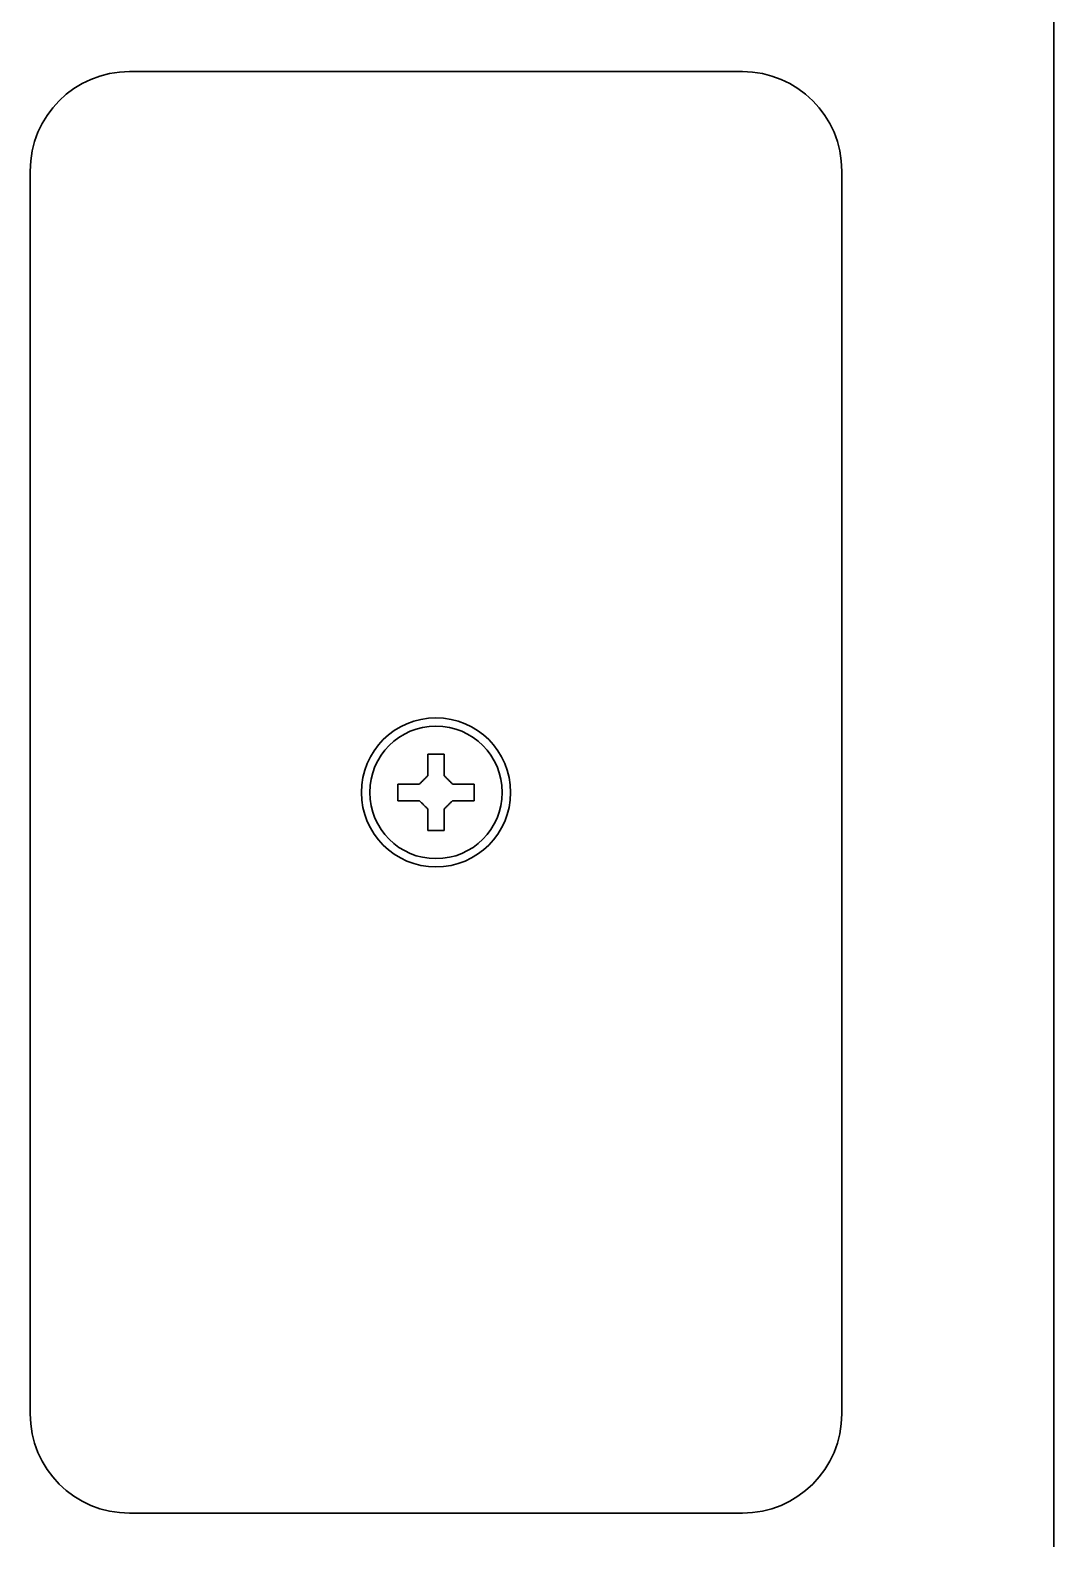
# Model space of a CAD drawing. Header units: inches. Extents: x 90 to 4162, y -443 to 3471.
# Drawn here: x 2939.9 to 3001.7, y 268.4 to 359.4 of the extents above; entities that cross this region are included whole.
import ezdxf

# ---------------------------------------------------------------- set-up
doc = ezdxf.new("R2010")
doc.units = ezdxf.units.IN
doc.layers.add('1', color=7, linetype='Continuous', true_color=0xffffff)

msp = doc.modelspace()

# ---------------------------------------------------------------- linework, layer by layer
at = {"layer": '1', "color": 7, "linetype": 'Continuous', "lineweight": 35}
for p, q in [((3001.691, 925.284), (3001.691, 264.766)), ((2982.891, 356.925), (2945.891, 356.925)), ((2939.891, 350.925), (2939.891, 275.925)), ((2988.891, 275.925), (2988.891, 350.925)), ((2962.091, 313.425), (2962.091, 313.925)), ((2962.091, 312.925), (2962.091, 313.425)), ((2966.691, 313.925), (2966.691, 313.425)), ((2966.691, 313.425), (2966.691, 312.925)), ((2945.891, 269.925), (2982.891, 269.925))]:
    msp.add_line(p, q, dxfattribs=at)
for radius in [4.5, 4]:
    msp.add_circle((2964.391, 313.425), radius, dxfattribs=at)
for centre, start, end in [((2945.891, 350.925), 90, 180), ((2982.891, 350.925), 0, 90), ((2945.891, 275.925), 180, 270), ((2982.891, 275.925), 270, 0)]:
    msp.add_arc(centre, 6, start, end, dxfattribs=at)
for points, knots in [([(2963.891, 314.425), (2963.891, 314.54), (2963.891, 314.653), (2963.891, 314.877), (2963.891, 314.987), (2963.891, 315.203), (2963.891, 315.31), (2963.891, 315.468), (2963.891, 315.52), (2963.891, 315.623), (2963.891, 315.675), (2963.891, 315.725)], [0, 0, 0, 0, 0.25, 0.25, 0.5, 0.5, 0.75, 0.75, 0.875, 0.875, 1, 1, 1, 1]), ([(2964.891, 315.725), (2964.891, 315.522), (2964.891, 315.312), (2964.891, 314.987), (2964.891, 314.877), (2964.891, 314.654), (2964.891, 314.54), (2964.891, 314.425)], [0, 0, 0, 0, 0.5, 0.5, 0.75, 0.75, 1, 1, 1, 1]), ([(2962.091, 313.925), (2962.294, 313.925), (2962.504, 313.925), (2962.829, 313.925), (2962.939, 313.925), (2963.162, 313.925), (2963.276, 313.925), (2963.391, 313.925)], [0, 0, 0, 0, 0.5, 0.5, 0.75, 0.75, 1, 1, 1, 1]), ([(2965.391, 313.925), (2965.506, 313.925), (2965.619, 313.925), (2965.842, 313.925), (2965.952, 313.925), (2966.169, 313.925), (2966.276, 313.925), (2966.434, 313.925), (2966.486, 313.925), (2966.589, 313.925), (2966.64, 313.925), (2966.691, 313.925)], [0, 0, 0, 0, 0.25, 0.25, 0.5, 0.5, 0.75, 0.75, 0.875, 0.875, 1, 1, 1, 1]), ([(2963.391, 312.925), (2963.276, 312.925), (2963.163, 312.925), (2962.94, 312.925), (2962.83, 312.925), (2962.613, 312.925), (2962.506, 312.925), (2962.348, 312.925), (2962.296, 312.925), (2962.193, 312.925), (2962.142, 312.925), (2962.091, 312.925)], [0, 0, 0, 0, 0.25, 0.25, 0.5, 0.5, 0.75, 0.75, 0.875, 0.875, 1, 1, 1, 1]), ([(2963.891, 311.125), (2963.891, 311.328), (2963.891, 311.538), (2963.891, 311.863), (2963.891, 311.973), (2963.891, 312.196), (2963.891, 312.31), (2963.891, 312.425)], [0, 0, 0, 0, 0.5, 0.5, 0.75, 0.75, 1, 1, 1, 1]), ([(2964.891, 312.425), (2964.891, 312.31), (2964.891, 312.197), (2964.891, 311.974), (2964.891, 311.864), (2964.891, 311.647), (2964.891, 311.54), (2964.891, 311.382), (2964.891, 311.33), (2964.891, 311.227), (2964.891, 311.176), (2964.891, 311.125)], [0, 0, 0, 0, 0.25, 0.25, 0.5, 0.5, 0.75, 0.75, 0.875, 0.875, 1, 1, 1, 1]), ([(2966.691, 312.925), (2966.488, 312.925), (2966.278, 312.925), (2965.953, 312.925), (2965.843, 312.925), (2965.62, 312.925), (2965.506, 312.925), (2965.391, 312.925)], [0, 0, 0, 0, 0.5, 0.5, 0.75, 0.75, 1, 1, 1, 1])]:
    msp.add_open_spline(points, degree=3, knots=knots, dxfattribs=at)
for points in [[(2963.891, 315.725), (2964.058, 315.725), (2964.391, 315.725), (2964.724, 315.725), (2964.891, 315.725)], [(2963.391, 313.925), (2963.433, 313.967), (2963.516, 314.05), (2963.644, 314.178), (2963.77, 314.304), (2963.851, 314.385), (2963.891, 314.425)], [(2964.891, 314.425), (2964.931, 314.385), (2965.013, 314.303), (2965.139, 314.177), (2965.266, 314.05), (2965.35, 313.967), (2965.391, 313.925)], [(2963.891, 312.425), (2963.851, 312.466), (2963.769, 312.547), (2963.643, 312.673), (2963.516, 312.8), (2963.432, 312.884), (2963.391, 312.925)], [(2965.391, 312.925), (2965.349, 312.883), (2965.266, 312.8), (2965.138, 312.672), (2965.012, 312.546), (2964.931, 312.465), (2964.891, 312.425)], [(2964.891, 311.125), (2964.724, 311.125), (2964.391, 311.125), (2964.058, 311.125), (2963.891, 311.125)]]:
    msp.add_open_spline(points, degree=3, dxfattribs=at)

doc.saveas('drawing.dxf')
